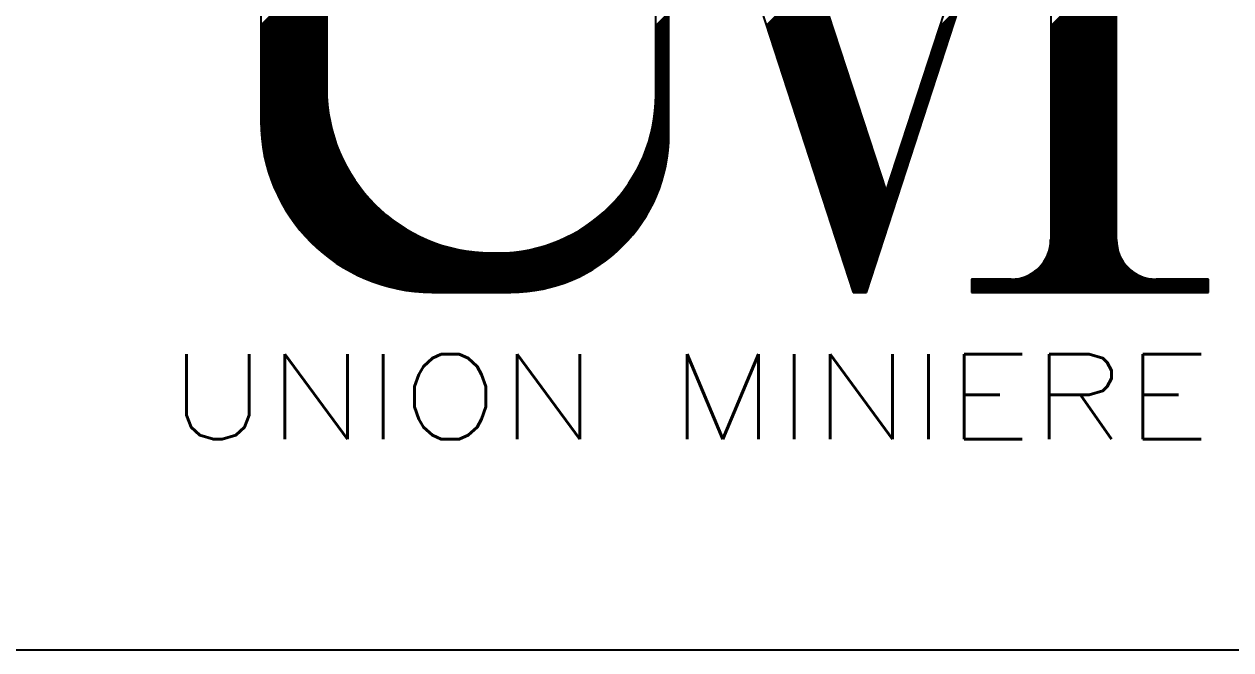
# Model space of a CAD drawing. Extents: x 0 to 405, y 0 to 280.
# Drawn here: x 24.69 to 38.1, y 7.3 to 14.25 of the extents above; entities that cross this region are included whole.
import ezdxf
from ezdxf.enums import TextEntityAlignment as Align

# ---------------------------------------------------------------- set-up
doc = ezdxf.new("R2010")
doc.units = 0
doc.header["$LTSCALE"] = 6
doc.linetypes.add('DASHED', pattern=[0])
doc.layers.get('0').update_dxf_attribs({"color": 8, "linetype": 'CONTINUOUS'})
for name, color, linetype in [('1', 8, 'CONTINUOUS'), ('10', 8, 'DASHED'), ('11', 30, 'DASHED'), ('2', 62, 'CONTINUOUS'), ('BLAU025', 5, 'CONTINUOUS'), ('LIJN025', 8, 'CONTINUOUS'), ('LIJN035', 30, 'CONTINUOUS')]:
    doc.layers.add(name, color=color, linetype=linetype)
doc.styles.get("Standard").update_dxf_attribs({"font": 'simplex', "width": 0.85})

# ---------------------------------------------------------------- blocks, each defined once
blk = doc.blocks.new('*X')
at = {"color": 0}
for p, q in [((642.173, 525.879), (645.658, 529.363)), ((642.173, 525.789), (645.658, 529.273)), ((642.173, 525.7), (645.658, 529.184)), ((642.173, 525.61), (645.658, 529.094)), ((642.173, 525.52), (645.658, 529.004)), ((642.173, 525.43), (645.658, 528.914)), ((683.984, 525.842), (687.469, 529.326)), ((683.984, 525.752), (687.469, 529.236)), ((683.984, 525.663), (687.469, 529.147)), ((683.984, 525.573), (687.469, 529.057)), ((683.984, 525.483), (687.469, 528.967)), ((683.984, 525.393), (687.469, 528.877)), ((642.173, 525.34), (645.658, 528.824)), ((642.173, 525.251), (645.658, 528.735)), ((642.173, 525.161), (645.658, 528.645)), ((642.173, 525.071), (645.658, 528.555)), ((642.173, 524.981), (645.658, 528.465)), ((642.173, 524.891), (645.658, 528.375)), ((642.173, 524.802), (645.658, 528.286)), ((668.929, 525.874), (671.559, 528.503)), ((668.951, 525.806), (671.581, 528.435)), ((668.973, 525.738), (671.603, 528.368)), ((668.995, 525.671), (671.625, 528.3)), ((683.984, 525.303), (687.469, 528.787)), ((683.984, 525.214), (687.469, 528.698)), ((683.984, 525.124), (687.469, 528.608)), ((683.984, 525.034), (687.469, 528.518)), ((683.984, 524.944), (687.469, 528.428)), ((683.984, 524.854), (687.469, 528.338)), ((683.984, 524.764), (687.469, 528.249)), ((642.173, 524.712), (645.658, 528.196)), ((642.173, 524.622), (645.658, 528.106)), ((642.173, 524.532), (645.658, 528.016)), ((642.173, 524.442), (645.658, 527.926)), ((642.173, 524.353), (645.658, 527.837)), ((642.173, 524.263), (645.658, 527.747)), ((642.173, 524.173), (645.658, 527.657)), ((669.018, 525.603), (671.647, 528.232)), ((669.04, 525.535), (671.669, 528.164)), ((669.062, 525.467), (671.691, 528.097)), ((669.084, 525.4), (671.713, 528.029)), ((669.106, 525.332), (671.735, 527.961)), ((669.128, 525.264), (671.757, 527.893)), ((669.15, 525.196), (671.779, 527.826)), ((669.172, 525.129), (671.801, 527.758)), ((669.194, 525.061), (671.823, 527.69)), ((669.216, 524.993), (671.845, 527.622)), ((683.984, 524.675), (687.469, 528.159)), ((683.984, 524.585), (687.469, 528.069)), ((683.984, 524.495), (687.469, 527.979)), ((683.984, 524.405), (687.469, 527.889)), ((683.984, 524.315), (687.469, 527.8)), ((683.984, 524.226), (687.469, 527.71)), ((683.984, 524.136), (687.469, 527.62)), ((642.173, 524.083), (645.658, 527.567)), ((642.173, 523.993), (645.658, 527.477)), ((642.173, 523.904), (645.658, 527.388)), ((642.173, 523.814), (645.658, 527.298)), ((642.173, 523.724), (645.658, 527.208)), ((642.173, 523.634), (645.658, 527.118)), ((642.173, 523.544), (645.658, 527.028)), ((669.238, 524.925), (671.867, 527.555)), ((669.26, 524.858), (671.889, 527.487)), ((669.282, 524.79), (671.911, 527.419)), ((669.304, 524.722), (671.933, 527.351)), ((669.326, 524.654), (671.956, 527.284)), ((669.348, 524.587), (671.978, 527.216)), ((669.37, 524.519), (672, 527.148)), ((669.393, 524.451), (672.022, 527.08)), ((669.415, 524.383), (672.044, 527.013)), ((683.984, 524.046), (687.469, 527.53)), ((683.984, 523.956), (687.469, 527.44)), ((683.984, 523.866), (687.469, 527.351)), ((683.984, 523.777), (687.469, 527.261)), ((683.984, 523.687), (687.469, 527.171)), ((683.984, 523.597), (687.469, 527.081)), ((683.984, 523.507), (687.469, 526.991)), ((642.173, 523.454), (645.658, 526.939)), ((642.173, 523.365), (645.658, 526.849)), ((642.173, 523.275), (645.658, 526.759)), ((642.173, 523.185), (645.658, 526.669)), ((642.173, 523.095), (645.658, 526.579)), ((642.173, 523.005), (645.658, 526.49)), ((642.173, 522.916), (645.658, 526.4)), ((663.079, 525.861), (663.773, 526.555)), ((663.079, 525.771), (663.773, 526.465)), ((663.079, 525.681), (663.773, 526.375)), ((669.437, 524.316), (672.066, 526.945)), ((669.459, 524.248), (672.088, 526.877)), ((669.481, 524.18), (672.11, 526.809)), ((669.503, 524.112), (672.132, 526.742)), ((669.525, 524.045), (672.154, 526.674)), ((669.547, 523.977), (672.176, 526.606)), ((669.569, 523.909), (672.198, 526.538)), ((669.591, 523.842), (672.22, 526.471)), ((669.613, 523.774), (672.242, 526.403)), ((669.635, 523.706), (672.264, 526.335)), ((677.979, 525.405), (679.012, 526.437)), ((678.022, 525.538), (679.055, 526.57)), ((678.066, 525.671), (679.098, 526.703)), ((678.109, 525.804), (679.142, 526.836)), ((683.984, 523.417), (687.469, 526.902)), ((683.984, 523.328), (687.469, 526.812)), ((683.984, 523.238), (687.469, 526.722)), ((683.984, 523.148), (687.469, 526.632)), ((683.984, 523.058), (687.469, 526.542)), ((683.984, 522.968), (687.469, 526.453)), ((683.984, 522.879), (687.469, 526.363)), ((642.173, 522.826), (645.658, 526.31)), ((642.173, 522.736), (645.658, 526.22)), ((642.173, 522.646), (645.658, 526.13)), ((642.173, 522.556), (645.658, 526.041)), ((642.173, 522.467), (645.658, 525.951)), ((642.173, 522.377), (645.658, 525.861)), ((642.173, 522.287), (645.658, 525.771)), ((663.079, 525.591), (663.773, 526.285)), ((663.079, 525.501), (663.773, 526.196)), ((663.079, 525.412), (663.773, 526.106)), ((663.079, 525.322), (663.773, 526.016)), ((663.079, 525.232), (663.773, 525.926)), ((663.079, 525.142), (663.773, 525.836)), ((663.079, 525.052), (663.773, 525.747)), ((669.657, 523.638), (672.286, 526.267)), ((669.679, 523.571), (672.308, 526.2)), ((669.701, 523.503), (672.33, 526.132)), ((669.723, 523.435), (672.352, 526.064)), ((669.745, 523.367), (672.374, 525.996)), ((669.768, 523.3), (672.397, 525.929)), ((669.79, 523.232), (672.419, 525.861)), ((669.812, 523.164), (672.441, 525.793)), ((669.834, 523.096), (672.463, 525.725)), ((677.763, 524.739), (678.795, 525.771)), ((677.806, 524.872), (678.838, 525.904)), ((677.849, 525.005), (678.881, 526.038)), ((677.892, 525.138), (678.925, 526.171)), ((677.936, 525.271), (678.968, 526.304)), ((683.984, 522.789), (687.469, 526.273)), ((683.984, 522.699), (687.469, 526.183)), ((683.984, 522.609), (687.469, 526.093)), ((683.984, 522.519), (687.469, 526.004)), ((683.984, 522.43), (687.469, 525.914)), ((683.984, 522.34), (687.469, 525.824)), ((683.984, 522.25), (687.469, 525.734)), ((642.173, 522.197), (645.658, 525.681)), ((642.173, 522.107), (645.658, 525.592)), ((642.173, 522.018), (645.658, 525.502)), ((642.173, 521.928), (645.658, 525.412)), ((642.173, 521.838), (645.658, 525.322)), ((642.173, 521.748), (645.658, 525.232)), ((642.173, 521.658), (645.658, 525.143)), ((642.173, 521.569), (645.658, 525.053)), ((663.079, 524.962), (663.773, 525.657)), ((663.079, 524.873), (663.773, 525.567)), ((663.079, 524.783), (663.773, 525.477)), ((663.079, 524.693), (663.773, 525.387)), ((663.079, 524.603), (663.773, 525.298)), ((663.079, 524.513), (663.773, 525.208)), ((663.079, 524.424), (663.773, 525.118)), ((669.856, 523.029), (672.485, 525.658)), ((669.878, 522.961), (672.507, 525.59)), ((669.9, 522.893), (672.529, 525.522)), ((669.922, 522.825), (672.551, 525.454)), ((669.944, 522.758), (672.573, 525.387)), ((669.966, 522.69), (672.595, 525.319)), ((669.988, 522.622), (672.617, 525.251)), ((670.01, 522.554), (672.639, 525.183)), ((670.032, 522.487), (672.661, 525.116)), ((670.054, 522.419), (672.683, 525.048)), ((677.546, 524.074), (678.578, 525.105)), ((677.589, 524.207), (678.621, 525.239)), ((677.633, 524.34), (678.665, 525.372)), ((677.676, 524.473), (678.708, 525.505)), ((677.719, 524.606), (678.751, 525.638)), ((683.984, 522.16), (687.469, 525.644)), ((683.984, 522.07), (687.469, 525.555)), ((683.984, 521.981), (687.469, 525.465)), ((683.984, 521.891), (687.469, 525.375)), ((683.984, 521.801), (687.469, 525.285)), ((683.984, 521.711), (687.469, 525.195)), ((683.984, 521.621), (687.469, 525.106)), ((642.173, 521.479), (645.658, 524.963)), ((642.173, 521.389), (645.658, 524.873)), ((642.173, 521.299), (645.658, 524.783)), ((642.173, 521.209), (645.658, 524.694)), ((642.173, 521.12), (645.658, 524.604)), ((642.173, 521.03), (645.658, 524.514)), ((642.173, 520.94), (645.658, 524.424)), ((663.079, 524.334), (663.773, 525.028)), ((663.079, 524.244), (663.773, 524.938)), ((663.079, 524.154), (663.773, 524.848)), ((663.079, 524.064), (663.773, 524.759)), ((663.079, 523.975), (663.773, 524.669)), ((663.079, 523.885), (663.773, 524.579)), ((663.079, 523.795), (663.773, 524.489)), ((670.076, 522.351), (672.705, 524.98)), ((670.098, 522.283), (672.727, 524.912)), ((670.12, 522.216), (672.749, 524.845)), ((670.143, 522.148), (672.771, 524.777)), ((670.165, 522.08), (672.793, 524.709)), ((670.187, 522.012), (672.816, 524.641)), ((670.209, 521.945), (672.838, 524.574)), ((670.231, 521.877), (672.86, 524.506)), ((670.253, 521.809), (672.882, 524.438)), ((677.33, 523.408), (678.361, 524.44)), ((677.373, 523.541), (678.405, 524.573)), ((677.416, 523.674), (678.448, 524.706)), ((677.46, 523.807), (678.491, 524.839)), ((677.503, 523.94), (678.535, 524.972)), ((683.984, 521.532), (687.469, 525.016)), ((683.984, 521.442), (687.469, 524.926)), ((683.984, 521.352), (687.469, 524.836)), ((683.984, 521.262), (687.469, 524.746)), ((683.984, 521.172), (687.469, 524.656)), ((683.984, 521.083), (687.469, 524.567)), ((683.984, 520.993), (687.469, 524.477)), ((642.172, 520.759), (645.658, 524.245)), ((642.173, 520.85), (645.658, 524.334)), ((642.173, 520.67), (645.658, 524.155)), ((642.175, 520.582), (645.658, 524.065)), ((642.177, 520.495), (645.658, 523.975)), ((642.181, 520.408), (645.658, 523.885)), ((642.185, 520.323), (645.658, 523.796)), ((663.079, 523.705), (663.773, 524.399)), ((663.079, 523.615), (663.773, 524.31)), ((663.079, 523.526), (663.773, 524.22)), ((663.079, 523.436), (663.773, 524.13)), ((663.079, 523.346), (663.773, 524.04)), ((663.079, 523.256), (663.773, 523.95)), ((663.079, 523.166), (663.773, 523.861)), ((663.079, 523.077), (663.773, 523.771)), ((670.275, 521.741), (672.904, 524.37)), ((670.297, 521.674), (672.926, 524.303)), ((670.319, 521.606), (672.948, 524.235)), ((670.341, 521.538), (672.97, 524.167)), ((670.363, 521.47), (672.992, 524.099)), ((670.385, 521.403), (673.014, 524.032)), ((670.407, 521.335), (673.036, 523.964)), ((670.429, 521.267), (673.058, 523.896)), ((670.451, 521.199), (673.08, 523.828)), ((677.113, 522.743), (678.144, 523.774)), ((677.156, 522.876), (678.188, 523.907)), ((677.2, 523.009), (678.231, 524.04)), ((677.243, 523.142), (678.274, 524.173)), ((677.286, 523.275), (678.318, 524.306)), ((683.984, 520.903), (687.469, 524.387)), ((683.984, 520.813), (687.469, 524.297)), ((683.984, 520.723), (687.469, 524.207)), ((683.984, 520.634), (687.469, 524.118)), ((683.984, 520.544), (687.469, 524.028)), ((683.984, 520.454), (687.469, 523.938)), ((683.984, 520.364), (687.469, 523.848)), ((642.19, 520.238), (645.658, 523.706)), ((642.195, 520.154), (645.658, 523.616)), ((642.202, 520.07), (645.658, 523.526)), ((642.209, 519.988), (645.658, 523.436)), ((642.217, 519.905), (645.658, 523.346)), ((642.225, 519.824), (645.658, 523.257)), ((642.234, 519.744), (645.658, 523.167)), ((663.079, 522.987), (663.773, 523.681)), ((663.079, 522.897), (663.773, 523.591)), ((663.079, 522.807), (663.773, 523.501)), ((663.079, 522.717), (663.773, 523.412)), ((663.079, 522.628), (663.773, 523.322)), ((663.079, 522.538), (663.773, 523.232)), ((663.079, 522.448), (663.773, 523.142)), ((670.473, 521.132), (673.102, 523.761)), ((670.495, 521.064), (673.124, 523.693)), ((670.518, 520.996), (673.146, 523.625)), ((670.54, 520.928), (673.168, 523.557)), ((670.562, 520.861), (673.19, 523.49)), ((670.584, 520.793), (673.212, 523.422)), ((670.606, 520.725), (673.234, 523.354)), ((670.628, 520.658), (673.257, 523.286)), ((670.65, 520.59), (673.279, 523.219)), ((670.672, 520.522), (673.301, 523.151)), ((676.94, 522.21), (677.971, 523.241)), ((676.983, 522.343), (678.014, 523.374)), ((677.027, 522.476), (678.058, 523.507)), ((677.07, 522.609), (678.101, 523.641)), ((683.984, 520.274), (687.469, 523.758)), ((683.984, 520.185), (687.469, 523.669)), ((683.984, 520.095), (687.469, 523.579)), ((683.984, 520.005), (687.469, 523.489)), ((683.984, 519.915), (687.469, 523.399)), ((683.984, 519.825), (687.469, 523.309)), ((683.984, 519.736), (687.469, 523.22)), ((683.984, 519.646), (687.469, 523.13)), ((642.244, 519.663), (645.658, 523.077)), ((642.254, 519.584), (645.658, 522.987)), ((642.265, 519.505), (645.658, 522.897)), ((642.277, 519.427), (645.658, 522.808)), ((642.289, 519.35), (645.658, 522.718)), ((642.302, 519.273), (645.658, 522.628)), ((642.316, 519.196), (645.658, 522.538)), ((663.069, 521.809), (663.773, 522.514)), ((663.073, 521.903), (663.773, 522.603)), ((663.075, 521.995), (663.773, 522.693)), ((663.077, 522.087), (663.773, 522.783)), ((663.078, 522.177), (663.773, 522.873)), ((663.079, 522.358), (663.773, 523.052)), ((663.079, 522.268), (663.773, 522.963)), ((670.694, 520.454), (673.323, 523.083)), ((670.716, 520.387), (673.345, 523.015)), ((670.738, 520.319), (673.367, 522.948)), ((670.76, 520.251), (673.389, 522.88)), ((670.782, 520.183), (673.411, 522.812)), ((670.804, 520.116), (673.433, 522.744)), ((670.826, 520.048), (673.455, 522.676)), ((670.848, 519.98), (673.477, 522.609)), ((670.87, 519.912), (673.499, 522.541)), ((676.723, 521.545), (677.754, 522.575)), ((676.767, 521.678), (677.798, 522.708)), ((676.81, 521.811), (677.841, 522.842)), ((676.853, 521.944), (677.884, 522.975)), ((676.897, 522.077), (677.928, 523.108)), ((683.984, 519.556), (687.469, 523.04)), ((683.984, 519.466), (687.469, 522.95)), ((683.984, 519.376), (687.469, 522.86)), ((683.984, 519.287), (687.469, 522.771)), ((683.984, 519.197), (687.469, 522.681)), ((683.984, 519.107), (687.469, 522.591)), ((683.984, 519.017), (687.469, 522.501)), ((642.33, 519.121), (645.658, 522.449)), ((642.344, 519.045), (645.66, 522.361)), ((642.359, 518.971), (645.662, 522.273)), ((642.375, 518.896), (645.665, 522.186)), ((642.391, 518.823), (645.669, 522.101)), ((642.408, 518.75), (645.674, 522.016)), ((642.425, 518.677), (645.679, 521.931)), ((663.009, 521.121), (663.773, 521.885)), ((663.021, 521.223), (663.773, 521.975)), ((663.032, 521.324), (663.773, 522.065)), ((663.042, 521.423), (663.773, 522.154)), ((663.051, 521.522), (663.773, 522.244)), ((663.058, 521.619), (663.773, 522.334)), ((663.064, 521.715), (663.773, 522.424)), ((670.892, 519.845), (673.521, 522.473)), ((670.915, 519.777), (673.543, 522.405)), ((670.937, 519.709), (673.565, 522.338)), ((670.959, 519.641), (673.587, 522.27)), ((670.981, 519.574), (673.609, 522.202)), ((671.003, 519.506), (673.631, 522.134)), ((671.025, 519.438), (673.653, 522.067)), ((671.047, 519.37), (673.676, 521.999)), ((671.069, 519.303), (673.698, 521.931)), ((671.091, 519.235), (673.72, 521.863)), ((676.507, 520.879), (677.537, 521.91)), ((676.55, 521.012), (677.581, 522.043)), ((676.594, 521.145), (677.624, 522.176)), ((676.637, 521.278), (677.667, 522.309)), ((676.68, 521.412), (677.711, 522.442)), ((683.984, 518.927), (687.469, 522.411)), ((683.984, 518.838), (687.469, 522.322)), ((683.984, 518.748), (687.469, 522.232)), ((683.984, 518.658), (687.469, 522.142)), ((683.984, 518.568), (687.469, 522.052)), ((683.984, 518.478), (687.469, 521.962)), ((683.984, 518.389), (687.469, 521.873)), ((642.443, 518.605), (645.686, 521.848)), ((642.461, 518.534), (645.693, 521.765)), ((642.48, 518.462), (645.7, 521.683)), ((642.499, 518.392), (645.709, 521.602)), ((642.519, 518.322), (645.718, 521.521)), ((642.539, 518.252), (645.728, 521.441)), ((642.559, 518.183), (645.738, 521.362)), ((642.58, 518.114), (645.75, 521.283)), ((662.874, 520.357), (663.773, 521.256)), ((662.899, 520.472), (663.773, 521.346)), ((662.922, 520.584), (663.773, 521.436)), ((662.942, 520.695), (663.773, 521.526)), ((662.961, 520.804), (663.773, 521.616)), ((662.979, 520.911), (663.773, 521.705)), ((662.994, 521.017), (663.773, 521.795)), ((671.113, 519.167), (673.742, 521.796)), ((671.135, 519.099), (673.764, 521.728)), ((671.157, 519.032), (673.786, 521.66)), ((671.179, 518.964), (673.808, 521.592)), ((671.201, 518.896), (673.83, 521.525)), ((671.223, 518.828), (673.852, 521.457)), ((671.245, 518.761), (673.874, 521.389)), ((671.267, 518.693), (673.896, 521.321)), ((671.29, 518.625), (673.918, 521.254)), ((676.29, 520.214), (677.321, 521.244)), ((676.334, 520.347), (677.364, 521.377)), ((676.377, 520.48), (677.407, 521.51)), ((676.42, 520.613), (677.451, 521.643)), ((676.464, 520.746), (677.494, 521.776)), ((683.984, 518.299), (687.469, 521.783)), ((683.984, 518.209), (687.469, 521.693)), ((683.984, 518.119), (687.469, 521.603)), ((683.984, 518.029), (687.469, 521.513)), ((683.984, 517.939), (687.469, 521.424)), ((683.984, 517.85), (687.469, 521.334)), ((683.984, 517.76), (687.469, 521.244)), ((642.602, 518.046), (645.761, 521.205)), ((642.624, 517.978), (645.774, 521.128)), ((642.646, 517.911), (645.787, 521.051)), ((642.669, 517.844), (645.8, 520.975)), ((642.693, 517.777), (645.815, 520.899)), ((642.716, 517.711), (645.829, 520.824)), ((642.74, 517.645), (645.845, 520.75)), ((642.765, 517.58), (645.861, 520.676)), ((642.79, 517.515), (645.877, 520.603)), ((662.626, 519.48), (663.773, 520.628)), ((662.67, 519.615), (663.773, 520.718)), ((662.712, 519.746), (663.773, 520.807)), ((662.75, 519.874), (663.773, 520.897)), ((662.785, 519.999), (663.773, 520.987)), ((662.817, 520.121), (663.773, 521.077)), ((662.846, 520.24), (663.773, 521.167)), ((671.312, 518.557), (673.94, 521.186)), ((671.334, 518.49), (673.962, 521.118)), ((671.356, 518.422), (673.984, 521.05)), ((671.378, 518.354), (674.006, 520.983)), ((671.4, 518.286), (674.028, 520.915)), ((671.422, 518.219), (674.05, 520.847)), ((671.444, 518.151), (674.072, 520.779)), ((671.466, 518.083), (674.094, 520.712)), ((671.488, 518.015), (674.117, 520.644)), ((671.51, 517.948), (674.139, 520.576)), ((676.074, 519.548), (677.104, 520.578)), ((676.117, 519.681), (677.147, 520.711)), ((676.161, 519.814), (677.19, 520.844)), ((676.204, 519.947), (677.234, 520.977)), ((676.247, 520.081), (677.277, 521.111)), ((683.984, 517.67), (687.469, 521.154)), ((683.984, 517.58), (687.469, 521.064)), ((683.984, 517.49), (687.469, 520.975)), ((683.984, 517.401), (687.469, 520.885)), ((683.984, 517.311), (687.469, 520.795)), ((683.984, 517.221), (687.469, 520.705)), ((683.984, 517.131), (687.469, 520.615)), ((642.815, 517.451), (645.894, 520.53)), ((642.841, 517.387), (645.912, 520.458)), ((642.867, 517.323), (645.93, 520.386)), ((642.894, 517.26), (645.948, 520.315)), ((642.921, 517.197), (645.967, 520.244)), ((642.948, 517.135), (645.987, 520.174)), ((642.976, 517.073), (646.007, 520.104)), ((643.004, 517.011), (646.028, 520.035)), ((643.033, 516.95), (646.049, 519.966)), ((662.162, 518.388), (663.771, 519.997)), ((662.251, 518.567), (663.772, 520.088)), ((662.329, 518.735), (663.773, 520.179)), ((662.4, 518.896), (663.773, 520.269)), ((662.465, 519.05), (663.773, 520.358)), ((662.523, 519.198), (663.773, 520.448)), ((662.577, 519.342), (663.773, 520.538)), ((671.532, 517.88), (674.161, 520.508)), ((671.554, 517.812), (674.183, 520.441)), ((671.576, 517.745), (674.205, 520.373)), ((671.598, 517.677), (674.227, 520.305)), ((671.62, 517.609), (674.249, 520.237)), ((671.642, 517.541), (674.271, 520.17)), ((671.665, 517.474), (674.293, 520.102)), ((671.687, 517.406), (674.315, 520.034)), ((671.709, 517.338), (674.337, 519.966)), ((675.901, 519.016), (676.93, 520.045)), ((675.944, 519.149), (676.974, 520.178)), ((675.987, 519.282), (677.017, 520.312)), ((676.031, 519.415), (677.06, 520.445)), ((683.984, 517.041), (687.469, 520.526)), ((683.984, 516.952), (687.469, 520.436)), ((683.984, 516.862), (687.469, 520.346)), ((683.984, 516.772), (687.469, 520.256)), ((683.984, 516.682), (687.469, 520.166)), ((683.984, 516.592), (687.469, 520.077)), ((683.984, 516.503), (687.469, 519.987)), ((643.062, 516.889), (646.07, 519.897)), ((643.091, 516.828), (646.092, 519.83)), ((643.12, 516.768), (646.114, 519.762)), ((643.151, 516.709), (646.137, 519.695)), ((643.181, 516.649), (646.161, 519.629)), ((643.212, 516.59), (646.184, 519.563)), ((643.243, 516.531), (646.209, 519.497)), ((643.274, 516.473), (646.233, 519.432)), ((643.306, 516.415), (646.258, 519.367)), ((643.338, 516.357), (646.284, 519.303)), ((656.186, 511.784), (663.736, 519.333)), ((661.073, 516.761), (663.744, 519.431)), ((661.427, 517.204), (663.752, 519.529)), ((661.645, 517.512), (663.758, 519.625)), ((661.811, 517.768), (663.763, 519.719)), ((661.947, 517.994), (663.766, 519.813)), ((662.062, 518.199), (663.769, 519.906)), ((671.731, 517.27), (674.359, 519.899)), ((671.753, 517.203), (674.381, 519.831)), ((671.775, 517.135), (674.403, 519.763)), ((671.797, 517.067), (674.425, 519.695)), ((671.819, 516.999), (674.447, 519.628)), ((671.841, 516.932), (674.469, 519.56)), ((671.863, 516.864), (674.491, 519.492)), ((671.885, 516.796), (674.513, 519.424)), ((671.907, 516.728), (674.536, 519.357)), ((675.684, 518.35), (676.714, 519.379)), ((675.728, 518.483), (676.757, 519.513)), ((675.771, 518.616), (676.8, 519.646)), ((675.814, 518.75), (676.844, 519.779)), ((675.857, 518.883), (676.887, 519.912)), ((683.984, 516.413), (687.469, 519.897)), ((683.984, 516.323), (687.469, 519.807)), ((683.984, 516.233), (687.469, 519.717)), ((683.984, 516.143), (687.469, 519.628)), ((683.984, 516.054), (687.469, 519.538)), ((683.984, 515.964), (687.469, 519.448)), ((683.984, 515.874), (687.469, 519.358)), ((643.371, 516.3), (646.31, 519.239)), ((643.404, 516.243), (646.336, 519.176)), ((643.437, 516.187), (646.363, 519.113)), ((643.47, 516.13), (646.39, 519.05)), ((643.504, 516.075), (646.418, 518.988)), ((643.539, 516.019), (646.446, 518.926)), ((643.573, 515.964), (646.474, 518.864)), ((643.608, 515.909), (646.503, 518.803)), ((643.644, 515.854), (646.532, 518.743)), ((643.679, 515.8), (646.561, 518.682)), ((656.286, 511.794), (663.726, 519.233)), ((656.387, 511.805), (663.714, 519.132)), ((656.49, 511.818), (663.702, 519.03)), ((656.594, 511.832), (663.687, 518.926)), ((656.699, 511.848), (663.672, 518.82)), ((656.806, 511.865), (663.654, 518.713)), ((671.929, 516.661), (674.558, 519.289)), ((671.951, 516.593), (674.58, 519.221)), ((671.973, 516.525), (674.602, 519.153)), ((671.995, 516.457), (674.624, 519.086)), ((672.017, 516.39), (674.646, 519.018)), ((672.04, 516.322), (674.668, 518.95)), ((672.062, 516.254), (674.69, 518.882)), ((672.084, 516.186), (674.712, 518.815)), ((672.106, 516.119), (674.734, 518.747)), ((672.128, 516.051), (674.756, 518.679)), ((675.468, 517.685), (676.497, 518.714)), ((675.511, 517.818), (676.54, 518.847)), ((675.554, 517.951), (676.583, 518.98)), ((675.598, 518.084), (676.627, 519.113)), ((675.641, 518.217), (676.67, 519.246)), ((683.984, 515.784), (687.469, 519.268)), ((683.984, 515.694), (687.469, 519.179)), ((683.984, 515.605), (687.469, 519.089)), ((683.984, 515.515), (687.469, 518.999)), ((683.984, 515.425), (687.469, 518.909)), ((683.984, 515.335), (687.469, 518.819)), ((683.984, 515.245), (687.469, 518.73)), ((643.715, 515.746), (646.591, 518.623)), ((643.751, 515.693), (646.622, 518.563)), ((643.788, 515.64), (646.652, 518.504)), ((643.825, 515.587), (646.683, 518.445)), ((643.862, 515.534), (646.715, 518.387)), ((643.9, 515.482), (646.747, 518.329)), ((643.938, 515.43), (646.779, 518.271)), ((643.976, 515.379), (646.811, 518.214)), ((644.015, 515.328), (646.844, 518.157)), ((644.054, 515.277), (646.877, 518.101)), ((644.093, 515.226), (646.911, 518.044)), ((656.915, 511.884), (663.635, 518.604)), ((657.026, 511.905), (663.614, 518.493)), ((657.139, 511.928), (663.591, 518.38)), ((657.254, 511.954), (663.566, 518.265)), ((657.371, 511.981), (663.538, 518.148)), ((657.491, 512.011), (663.509, 518.028)), ((672.15, 515.983), (674.778, 518.611)), ((672.172, 515.915), (674.8, 518.544)), ((672.194, 515.848), (674.822, 518.476)), ((672.216, 515.78), (674.844, 518.408)), ((672.238, 515.712), (674.866, 518.34)), ((672.26, 515.644), (674.888, 518.273)), ((672.282, 515.577), (674.91, 518.205)), ((672.304, 515.509), (674.932, 518.137)), ((672.326, 515.441), (674.954, 518.069)), ((672.657, 514.425), (676.28, 518.048)), ((675.295, 517.152), (676.323, 518.181)), ((675.338, 517.285), (676.367, 518.314)), ((675.381, 517.419), (676.41, 518.447)), ((675.425, 517.552), (676.453, 518.58)), ((683.984, 515.156), (687.469, 518.64)), ((683.984, 515.066), (687.469, 518.55)), ((683.984, 514.976), (687.469, 518.46)), ((683.984, 514.886), (687.469, 518.37)), ((683.984, 514.796), (687.469, 518.281)), ((683.984, 514.707), (687.469, 518.191)), ((683.984, 514.617), (687.469, 518.101)), ((644.132, 515.176), (646.945, 517.989)), ((644.172, 515.126), (646.979, 517.933)), ((644.212, 515.076), (647.014, 517.878)), ((644.253, 515.027), (647.049, 517.823)), ((644.294, 514.978), (647.084, 517.769)), ((644.335, 514.929), (647.12, 517.715)), ((644.376, 514.881), (647.156, 517.661)), ((644.418, 514.833), (647.193, 517.608)), ((644.46, 514.785), (647.23, 517.555)), ((644.503, 514.738), (647.267, 517.502)), ((644.545, 514.691), (647.304, 517.45)), ((644.588, 514.644), (647.342, 517.398)), ((657.613, 512.043), (663.476, 517.906)), ((657.738, 512.078), (663.441, 517.781)), ((657.866, 512.117), (663.403, 517.653)), ((657.997, 512.158), (663.361, 517.522)), ((658.133, 512.203), (663.316, 517.387)), ((672.348, 515.373), (674.977, 518.002)), ((672.37, 515.306), (674.999, 517.934)), ((672.392, 515.238), (675.021, 517.866)), ((672.415, 515.17), (675.043, 517.798)), ((672.437, 515.102), (675.065, 517.731)), ((672.459, 515.035), (675.087, 517.663)), ((672.481, 514.967), (675.109, 517.595)), ((672.503, 514.899), (675.131, 517.527)), ((672.525, 514.832), (675.153, 517.46)), ((672.547, 514.764), (675.175, 517.392)), ((672.679, 514.357), (676.237, 517.915)), ((672.701, 514.29), (676.193, 517.782)), ((672.723, 514.222), (676.15, 517.648)), ((672.745, 514.154), (676.107, 517.515)), ((672.767, 514.086), (676.063, 517.382)), ((683.823, 513.737), (687.469, 517.382)), ((683.875, 513.879), (687.469, 517.472)), ((683.912, 514.006), (687.469, 517.562)), ((683.939, 514.122), (687.469, 517.652)), ((683.957, 514.231), (687.469, 517.742)), ((683.97, 514.332), (687.469, 517.831)), ((683.976, 514.429), (687.469, 517.921)), ((683.979, 514.521), (687.469, 518.011)), ((644.632, 514.598), (647.38, 517.346)), ((644.675, 514.552), (647.419, 517.295)), ((644.719, 514.506), (647.457, 517.244)), ((644.764, 514.46), (647.497, 517.193)), ((644.808, 514.415), (647.536, 517.143)), ((644.853, 514.37), (647.576, 517.093)), ((644.899, 514.326), (647.616, 517.043)), ((644.944, 514.281), (647.656, 516.994)), ((644.99, 514.238), (647.697, 516.945)), ((645.036, 514.194), (647.738, 516.896)), ((645.083, 514.151), (647.78, 516.848)), ((645.13, 514.108), (647.822, 516.8)), ((645.177, 514.065), (647.864, 516.752)), ((658.272, 512.253), (663.267, 517.248)), ((658.415, 512.306), (663.213, 517.104)), ((658.564, 512.365), (663.154, 516.955)), ((658.718, 512.43), (663.089, 516.801)), ((672.569, 514.696), (675.197, 517.324)), ((672.591, 514.628), (675.219, 517.256)), ((672.613, 514.561), (675.241, 517.189)), ((672.635, 514.493), (675.263, 517.121)), ((672.79, 514.019), (676.02, 517.249)), ((672.812, 513.951), (675.976, 517.116)), ((672.834, 513.883), (675.933, 516.983)), ((672.856, 513.815), (675.89, 516.849)), ((682.095, 511.739), (687.469, 517.113)), ((682.185, 511.739), (687.469, 517.023)), ((682.274, 511.739), (687.469, 516.933)), ((682.364, 511.739), (687.469, 516.844)), ((682.454, 511.739), (687.469, 516.754)), ((683.611, 513.346), (687.469, 517.203)), ((683.745, 513.57), (687.469, 517.293)), ((645.224, 514.023), (647.906, 516.705)), ((645.272, 513.981), (647.949, 516.658)), ((645.32, 513.939), (647.992, 516.611)), ((645.369, 513.898), (648.036, 516.565)), ((645.417, 513.856), (648.08, 516.519)), ((645.466, 513.816), (648.124, 516.473)), ((645.516, 513.775), (648.168, 516.428)), ((645.565, 513.735), (648.213, 516.383)), ((645.615, 513.695), (648.258, 516.338)), ((645.666, 513.656), (648.303, 516.294)), ((645.716, 513.617), (648.349, 516.25)), ((645.767, 513.578), (648.395, 516.206)), ((645.819, 513.539), (648.442, 516.162)), ((645.87, 513.501), (648.488, 516.119)), ((658.88, 512.502), (663.018, 516.639)), ((659.049, 512.581), (662.938, 516.47)), ((659.228, 512.67), (662.849, 516.291)), ((672.878, 513.748), (675.846, 516.716)), ((672.9, 513.68), (675.803, 516.583)), ((672.922, 513.612), (675.76, 516.45)), ((672.944, 513.544), (675.716, 516.317)), ((672.966, 513.477), (675.673, 516.184)), ((682.544, 511.739), (687.469, 516.664)), ((682.634, 511.739), (687.469, 516.574)), ((682.723, 511.739), (687.469, 516.484)), ((682.813, 511.739), (687.469, 516.395)), ((682.903, 511.739), (687.469, 516.305)), ((682.993, 511.739), (687.469, 516.215)), ((683.083, 511.739), (687.469, 516.125)), ((645.922, 513.463), (648.535, 516.077)), ((645.974, 513.426), (648.583, 516.034)), ((646.027, 513.389), (648.631, 515.992)), ((646.08, 513.352), (648.679, 515.95)), ((646.133, 513.315), (648.727, 515.909)), ((646.187, 513.279), (648.776, 515.868)), ((646.241, 513.243), (648.825, 515.827)), ((646.295, 513.208), (648.874, 515.787)), ((646.35, 513.172), (648.924, 515.747)), ((646.405, 513.138), (648.974, 515.707)), ((646.46, 513.103), (649.024, 515.667)), ((646.515, 513.069), (649.075, 515.628)), ((646.571, 513.035), (649.126, 515.59)), ((646.628, 513.002), (649.177, 515.551)), ((646.684, 512.968), (649.229, 515.513)), ((646.741, 512.936), (649.281, 515.475)), ((655.991, 511.768), (659.704, 515.481)), ((656.088, 511.775), (660.147, 515.834)), ((659.419, 512.772), (662.748, 516.1)), ((659.626, 512.888), (662.631, 515.894)), ((659.853, 513.026), (662.493, 515.666)), ((672.988, 513.409), (675.63, 516.05)), ((673.01, 513.341), (675.586, 515.917)), ((673.032, 513.273), (675.543, 515.784)), ((673.054, 513.206), (675.499, 515.651)), ((673.076, 513.138), (675.456, 515.518)), ((683.173, 511.739), (687.469, 516.035)), ((683.262, 511.739), (687.469, 515.946)), ((683.352, 511.739), (687.469, 515.856)), ((683.442, 511.739), (687.469, 515.766)), ((683.532, 511.739), (687.469, 515.676)), ((683.622, 511.739), (687.469, 515.586)), ((683.711, 511.739), (687.469, 515.497)), ((646.799, 512.903), (649.333, 515.438)), ((646.856, 512.871), (649.386, 515.401)), ((646.915, 512.839), (649.439, 515.364)), ((646.973, 512.808), (649.493, 515.328)), ((647.032, 512.777), (649.547, 515.292)), ((647.091, 512.746), (649.601, 515.256)), ((647.15, 512.716), (649.655, 515.221)), ((647.21, 512.686), (649.71, 515.186)), ((647.271, 512.656), (649.765, 515.151)), ((647.331, 512.627), (649.821, 515.117)), ((647.392, 512.598), (649.876, 515.083)), ((647.453, 512.57), (649.933, 515.049)), ((647.515, 512.542), (649.989, 515.016)), ((647.577, 512.514), (650.046, 514.983)), ((647.64, 512.487), (650.104, 514.951)), ((647.703, 512.46), (650.161, 514.919)), ((647.766, 512.434), (650.219, 514.887)), ((647.83, 512.408), (650.278, 514.856)), ((655.614, 511.75), (658.709, 514.845)), ((655.706, 511.753), (658.914, 514.96)), ((655.8, 511.757), (659.14, 515.096)), ((655.895, 511.762), (659.395, 515.262)), ((660.112, 513.195), (662.324, 515.407)), ((660.427, 513.42), (662.099, 515.093)), ((673.098, 513.07), (675.413, 515.385)), ((673.12, 513.002), (675.369, 515.251)), ((673.142, 512.935), (675.326, 515.118)), ((673.165, 512.867), (675.283, 514.985)), ((673.187, 512.799), (675.239, 514.852)), ((683.801, 511.739), (687.469, 515.407)), ((683.891, 511.739), (687.469, 515.317)), ((683.981, 511.739), (687.469, 515.227)), ((684.071, 511.739), (687.469, 515.137)), ((684.16, 511.739), (687.469, 515.048)), ((684.25, 511.739), (687.469, 514.958)), ((684.34, 511.739), (687.469, 514.868)), ((647.894, 512.382), (650.337, 514.825)), ((647.958, 512.357), (650.396, 514.794)), ((648.023, 512.332), (650.455, 514.764)), ((648.089, 512.307), (650.515, 514.734)), ((648.155, 512.283), (650.576, 514.704)), ((648.221, 512.26), (650.636, 514.675)), ((648.287, 512.236), (650.698, 514.647)), ((648.354, 512.214), (650.759, 514.618)), ((648.422, 512.191), (650.821, 514.59)), ((648.49, 512.17), (650.883, 514.563)), ((648.558, 512.148), (650.946, 514.536)), ((648.627, 512.127), (651.009, 514.509)), ((648.696, 512.107), (651.073, 514.483)), ((648.766, 512.087), (651.137, 514.457)), ((648.836, 512.067), (651.201, 514.432)), ((648.907, 512.048), (651.266, 514.407)), ((648.978, 512.029), (651.331, 514.382)), ((649.05, 512.011), (651.397, 514.358)), ((649.122, 511.994), (651.463, 514.334)), ((649.195, 511.977), (651.529, 514.311)), ((649.268, 511.96), (651.596, 514.288)), ((649.342, 511.944), (651.664, 514.266)), ((649.416, 511.929), (651.732, 514.244)), ((649.491, 511.914), (651.8, 514.223)), ((649.566, 511.899), (651.869, 514.202)), ((654.705, 511.739), (657.161, 514.196)), ((654.795, 511.739), (657.293, 514.237)), ((654.885, 511.739), (657.427, 514.282)), ((654.975, 511.739), (657.566, 514.331)), ((655.064, 511.739), (657.709, 514.384)), ((655.154, 511.739), (657.857, 514.443)), ((655.244, 511.739), (658.012, 514.507)), ((655.334, 511.739), (658.172, 514.578)), ((655.432, 511.748), (658.341, 514.657)), ((655.522, 511.748), (658.519, 514.745)), ((660.893, 513.797), (661.723, 514.626)), ((673.209, 512.731), (675.196, 514.719)), ((673.231, 512.664), (675.153, 514.586)), ((673.253, 512.596), (675.109, 514.452)), ((673.275, 512.528), (675.066, 514.319)), ((673.297, 512.46), (675.023, 514.186)), ((684.43, 511.739), (687.469, 514.778)), ((684.52, 511.739), (687.469, 514.688)), ((684.609, 511.739), (687.469, 514.599)), ((684.699, 511.739), (687.467, 514.508)), ((684.789, 511.739), (687.47, 514.421)), ((684.879, 511.739), (687.476, 514.337)), ((684.969, 511.739), (687.485, 514.256)), ((649.642, 511.885), (651.938, 514.181)), ((649.719, 511.872), (652.008, 514.161)), ((649.796, 511.859), (652.079, 514.142)), ((649.874, 511.847), (652.149, 514.123)), ((649.952, 511.836), (652.221, 514.104)), ((650.031, 511.825), (652.293, 514.086)), ((650.11, 511.814), (652.365, 514.069)), ((650.191, 511.805), (652.438, 514.052)), ((650.271, 511.796), (652.511, 514.036)), ((650.353, 511.788), (652.585, 514.02)), ((650.435, 511.78), (652.66, 514.005)), ((650.518, 511.773), (652.735, 513.99)), ((650.602, 511.767), (652.811, 513.976)), ((650.686, 511.761), (652.887, 513.962)), ((650.771, 511.757), (652.964, 513.949)), ((650.857, 511.753), (653.041, 513.937)), ((650.943, 511.749), (653.119, 513.925)), ((651.031, 511.747), (653.198, 513.914)), ((651.119, 511.746), (653.278, 513.904)), ((651.208, 511.745), (653.358, 513.894)), ((651.293, 511.739), (653.438, 513.885)), ((651.382, 511.739), (653.52, 513.877)), ((651.472, 511.739), (653.602, 513.869)), ((651.562, 511.739), (653.685, 513.862)), ((651.652, 511.739), (653.768, 513.856)), ((651.742, 511.739), (653.853, 513.851)), ((651.831, 511.739), (653.938, 513.846)), ((651.921, 511.739), (654.024, 513.842)), ((652.011, 511.739), (654.111, 513.839)), ((652.101, 511.739), (654.198, 513.837)), ((652.191, 511.739), (654.287, 513.836)), ((652.28, 511.739), (654.376, 513.835)), ((652.37, 511.739), (654.466, 513.835)), ((652.46, 511.739), (654.556, 513.835)), ((652.55, 511.739), (654.646, 513.835)), ((652.64, 511.739), (654.73, 513.83)), ((652.729, 511.739), (654.821, 513.831)), ((652.819, 511.739), (654.912, 513.832)), ((652.909, 511.739), (655.005, 513.835)), ((652.999, 511.739), (655.098, 513.839)), ((653.089, 511.739), (655.193, 513.844)), ((653.178, 511.739), (655.289, 513.85)), ((653.268, 511.739), (655.386, 513.857)), ((653.358, 511.739), (655.484, 513.865)), ((653.448, 511.739), (655.584, 513.875)), ((653.538, 511.739), (655.685, 513.886)), ((653.627, 511.739), (655.787, 513.899)), ((653.717, 511.739), (655.891, 513.913)), ((653.807, 511.739), (655.996, 513.929)), ((653.897, 511.739), (656.103, 513.946)), ((653.987, 511.739), (656.212, 513.965)), ((654.076, 511.739), (656.323, 513.986)), ((654.166, 511.739), (656.436, 514.009)), ((654.256, 511.739), (656.551, 514.034)), ((654.346, 511.739), (656.668, 514.061)), ((654.436, 511.739), (656.787, 514.091)), ((654.525, 511.739), (656.909, 514.123)), ((654.615, 511.739), (657.034, 514.158)), ((673.319, 512.393), (674.979, 514.053)), ((673.341, 512.325), (674.936, 513.92)), ((673.363, 512.257), (674.892, 513.787)), ((673.385, 512.189), (674.849, 513.654)), ((685.058, 511.739), (687.497, 514.178)), ((685.148, 511.739), (687.511, 514.103)), ((685.238, 511.739), (687.528, 514.029)), ((685.328, 511.739), (687.547, 513.958)), ((685.418, 511.739), (687.568, 513.89)), ((685.507, 511.739), (687.59, 513.823)), ((685.597, 511.739), (687.615, 513.757)), ((685.687, 511.739), (687.642, 513.694)), ((685.777, 511.739), (687.67, 513.632)), ((685.867, 511.739), (687.699, 513.572)), ((673.407, 512.122), (674.806, 513.52)), ((673.429, 512.054), (674.762, 513.387)), ((673.451, 511.986), (674.719, 513.254)), ((673.473, 511.919), (674.676, 513.121)), ((673.495, 511.851), (674.632, 512.988)), ((685.956, 511.739), (687.731, 513.514)), ((686.046, 511.739), (687.764, 513.457)), ((686.136, 511.739), (687.798, 513.401)), ((686.226, 511.739), (687.834, 513.347)), ((686.316, 511.739), (687.871, 513.295)), ((686.405, 511.739), (687.91, 513.244)), ((686.495, 511.739), (687.95, 513.194)), ((686.585, 511.739), (687.991, 513.145)), ((686.675, 511.739), (688.034, 513.098)), ((686.765, 511.739), (688.078, 513.053)), ((686.854, 511.739), (688.124, 513.009)), ((686.944, 511.739), (688.17, 512.966)), ((687.034, 511.739), (688.219, 512.924)), ((673.517, 511.783), (674.589, 512.855)), ((673.564, 511.739), (674.546, 512.721)), ((673.653, 511.739), (674.502, 512.588)), ((673.743, 511.739), (674.459, 512.455)), ((673.833, 511.739), (674.416, 512.322)), ((679.799, 512.407), (679.826, 512.434)), ((679.799, 512.317), (679.915, 512.434)), ((679.799, 512.228), (680.005, 512.434)), ((679.799, 512.138), (680.095, 512.434)), ((679.799, 512.048), (680.185, 512.434)), ((679.799, 511.958), (680.275, 512.434)), ((679.799, 511.868), (680.364, 512.434)), ((679.799, 511.779), (680.454, 512.434)), ((679.85, 511.739), (680.544, 512.434)), ((679.94, 511.739), (680.634, 512.434)), ((680.029, 511.739), (680.724, 512.434)), ((680.119, 511.739), (680.813, 512.434)), ((680.209, 511.739), (680.903, 512.434)), ((680.299, 511.739), (680.993, 512.434)), ((680.389, 511.739), (681.083, 512.434)), ((680.478, 511.739), (681.173, 512.434)), ((680.568, 511.739), (681.262, 512.434)), ((680.658, 511.739), (681.352, 512.434)), ((680.748, 511.739), (681.442, 512.434)), ((680.838, 511.739), (681.532, 512.434)), ((680.927, 511.739), (681.622, 512.434)), ((681.017, 511.739), (681.711, 512.434)), ((681.107, 511.739), (681.801, 512.434)), ((681.197, 511.739), (681.896, 512.439)), ((681.287, 511.739), (681.989, 512.441)), ((681.376, 511.739), (682.085, 512.448)), ((681.466, 511.739), (682.187, 512.46)), ((681.556, 511.739), (682.296, 512.479)), ((681.646, 511.739), (682.412, 512.506)), ((681.736, 511.739), (682.539, 512.543)), ((681.825, 511.739), (682.681, 512.595)), ((681.915, 511.739), (682.848, 512.672)), ((682.005, 511.739), (683.072, 512.807)), ((687.124, 511.739), (688.268, 512.884)), ((687.214, 511.739), (688.319, 512.845)), ((687.303, 511.739), (688.372, 512.808)), ((687.393, 511.739), (688.426, 512.772)), ((687.483, 511.739), (688.481, 512.738)), ((687.573, 511.739), (688.538, 512.705)), ((687.663, 511.739), (688.596, 512.673)), ((687.752, 511.739), (688.656, 512.643)), ((687.842, 511.739), (688.718, 512.615)), ((687.932, 511.739), (688.781, 512.589)), ((688.022, 511.739), (688.846, 512.564)), ((688.112, 511.739), (688.913, 512.541)), ((688.201, 511.739), (688.982, 512.52)), ((688.291, 511.739), (689.053, 512.501)), ((688.381, 511.739), (689.126, 512.484)), ((688.471, 511.739), (689.201, 512.47)), ((688.561, 511.739), (689.279, 512.458)), ((688.65, 511.739), (689.359, 512.448)), ((688.74, 511.739), (689.443, 512.442)), ((688.83, 511.739), (689.53, 512.439)), ((688.92, 511.739), (689.614, 512.434)), ((689.01, 511.739), (689.704, 512.434)), ((689.099, 511.739), (689.794, 512.434)), ((689.189, 511.739), (689.883, 512.434)), ((689.279, 511.739), (689.973, 512.434)), ((689.369, 511.739), (690.063, 512.434)), ((689.459, 511.739), (690.153, 512.434)), ((689.548, 511.739), (690.243, 512.434)), ((689.638, 511.739), (690.332, 512.434)), ((689.728, 511.739), (690.422, 512.434)), ((689.818, 511.739), (690.512, 512.434)), ((689.908, 511.739), (690.602, 512.434)), ((689.998, 511.739), (690.692, 512.434)), ((690.087, 511.739), (690.781, 512.434)), ((690.177, 511.739), (690.871, 512.434)), ((690.267, 511.739), (690.961, 512.434)), ((690.357, 511.739), (691.051, 512.434)), ((690.447, 511.739), (691.141, 512.434)), ((690.536, 511.739), (691.23, 512.434)), ((690.626, 511.739), (691.32, 512.434)), ((690.716, 511.739), (691.41, 512.434)), ((690.806, 511.739), (691.5, 512.434)), ((690.896, 511.739), (691.59, 512.434)), ((690.985, 511.739), (691.679, 512.434)), ((691.075, 511.739), (691.769, 512.434)), ((691.165, 511.739), (691.859, 512.434)), ((691.255, 511.739), (691.949, 512.434)), ((691.345, 511.739), (692.039, 512.434)), ((691.434, 511.739), (692.128, 512.434)), ((691.524, 511.739), (692.218, 512.434)), ((691.614, 511.739), (692.308, 512.434)), ((691.704, 511.739), (692.341, 512.377)), ((691.794, 511.739), (692.341, 512.287)), ((673.923, 511.739), (674.372, 512.189)), ((674.013, 511.739), (674.329, 512.056)), ((674.102, 511.739), (674.285, 511.922)), ((674.192, 511.739), (674.242, 511.789)), ((691.883, 511.739), (692.341, 512.197)), ((691.973, 511.739), (692.341, 512.107)), ((692.063, 511.739), (692.341, 512.018)), ((692.153, 511.739), (692.341, 511.928)), ((692.243, 511.739), (692.341, 511.838)), ((692.332, 511.739), (692.341, 511.748))]:
    blk.add_line(p, q, dxfattribs=at)
blk = doc.blocks.new('UMELEK')
at = {"layer": 'LIJN025', "color": 0, "linetype": 'CONTINUOUS'}
for p, q in [((-7.797, 9.828), (-5.12, 1.605)), ((-15.05, 8.991), (-15.05, 2.719)), ((-14.005, 8.991), (-14.005, 3.242)), ((-8.779, 3.136), (-8.779, 8.991)), ((-8.57, 8.991), (-5.643, 0)), ((-8.57, 2.511), (-8.57, 8.991)), ((-5.435, 0), (-2.507, 8.991)), ((-5.12, 1.605), (-2.748, 8.897)), ((-2.507, 8.991), (-2.507, 0.837)), ((-1.462, 0.837), (-1.462, 8.991)), ((-9.585, 0.494), (-9.064, 1.017)), ((-11.392, 0.629), (-11.288, 0.629)), ((-3.136, 0.208), (-3.763, 0.208)), ((-3.763, 0.208), (-3.763, 0)), ((0, 0.208), (-0.835, 0.208)), ((0, 0), (0, 0.208)), ((-12.333, 0), (-11.079, 0)), ((-5.643, 0), (-5.435, 0)), ((-5.496, 0), (-5.404, 0.094)), ((-3.763, 0), (0, 0)), ((-0.027, 0), (0, 0.029))]:
    blk.add_line(p, q, dxfattribs=at)
for centre, radius, start, end in [((-11.392, 3.242), 2.613, 180, 270), ((-11.288, 3.136), 2.509, 270, 360), ((-12.333, 2.719), 2.718, 180, 270), ((-11.079, 2.511), 2.509, 270, 360), ((-3.136, 0.837), 0.627, 270, 360), ((-0.835, 0.837), 0.627, 180, 270)]:
    blk.add_arc(centre, radius, start, end, dxfattribs=at)
at = {"layer": 'BLAU025', "color": 0, "xscale": 0.3, "yscale": 0.3, "zscale": 0.3}
blk.add_blockref('*X', (-207.702, -153.522), dxfattribs=at)
at = {"layer": 'LIJN035', "color": 0, "width": 1.008721}
blk.add_text('UNION MINIERE', height=1.35, dxfattribs=at).set_placement((-16.514, -2.332), (0.021, -2.332), align=Align.FIT)
blk = doc.blocks.new('LST11')
at = {"layer": '2', "color": 0}
blk.add_line((9.466, 7.298), (405.466, 7.298), dxfattribs=at)
at = {"layer": '10', "color": 0, "xscale": 0.7, "yscale": 0.7, "zscale": 0.7}
blk.add_blockref('UMELEK', (37.854, 11.27), dxfattribs=at)
at = {"layer": '11', "color": 0, "width": 0.85}
for tag, p in [('BESTEMMING', (393.87, 227.488)), ('KLNR', (389.772, 151.811)), ('BESTEMMING', (393.87, 94.271))]:
    blk.add_attdef(tag, text='', height=3.2, rotation=270, dxfattribs=at).set_placement(p, align=Align.MIDDLE)
for tag, p in [('VNR', (355.5, 9)), ('TOT', (367.5, 9))]:
    blk.add_attdef(tag, p, '', height=3, dxfattribs=at)
at = {"layer": '2', "color": 0, "width": 0.85}
for tag, p in [('TITEL', (48.343, 12.405)), ('NUMMER', (315.135, 9.397))]:
    blk.add_attdef(tag, p, '', height=4.7, dxfattribs=at)
blk.add_attdef('BORD', text='', height=4.7, dxfattribs=at).set_placement((264.44, 9.178), align=Align.RIGHT)
for tag, p in [('NUMMER', (291.941, 11.484)), ('INDEX', (393.045, 11.484))]:
    blk.add_attdef(tag, text='', height=4.7, dxfattribs=at).set_placement(p, align=Align.MIDDLE)

msp = doc.modelspace()

# ---------------------------------------------------------------- block references
at = {"layer": '1', "color": 0}
msp.add_blockref('LST11', (0, 0), dxfattribs=at)

doc.saveas('drawing.dxf')
